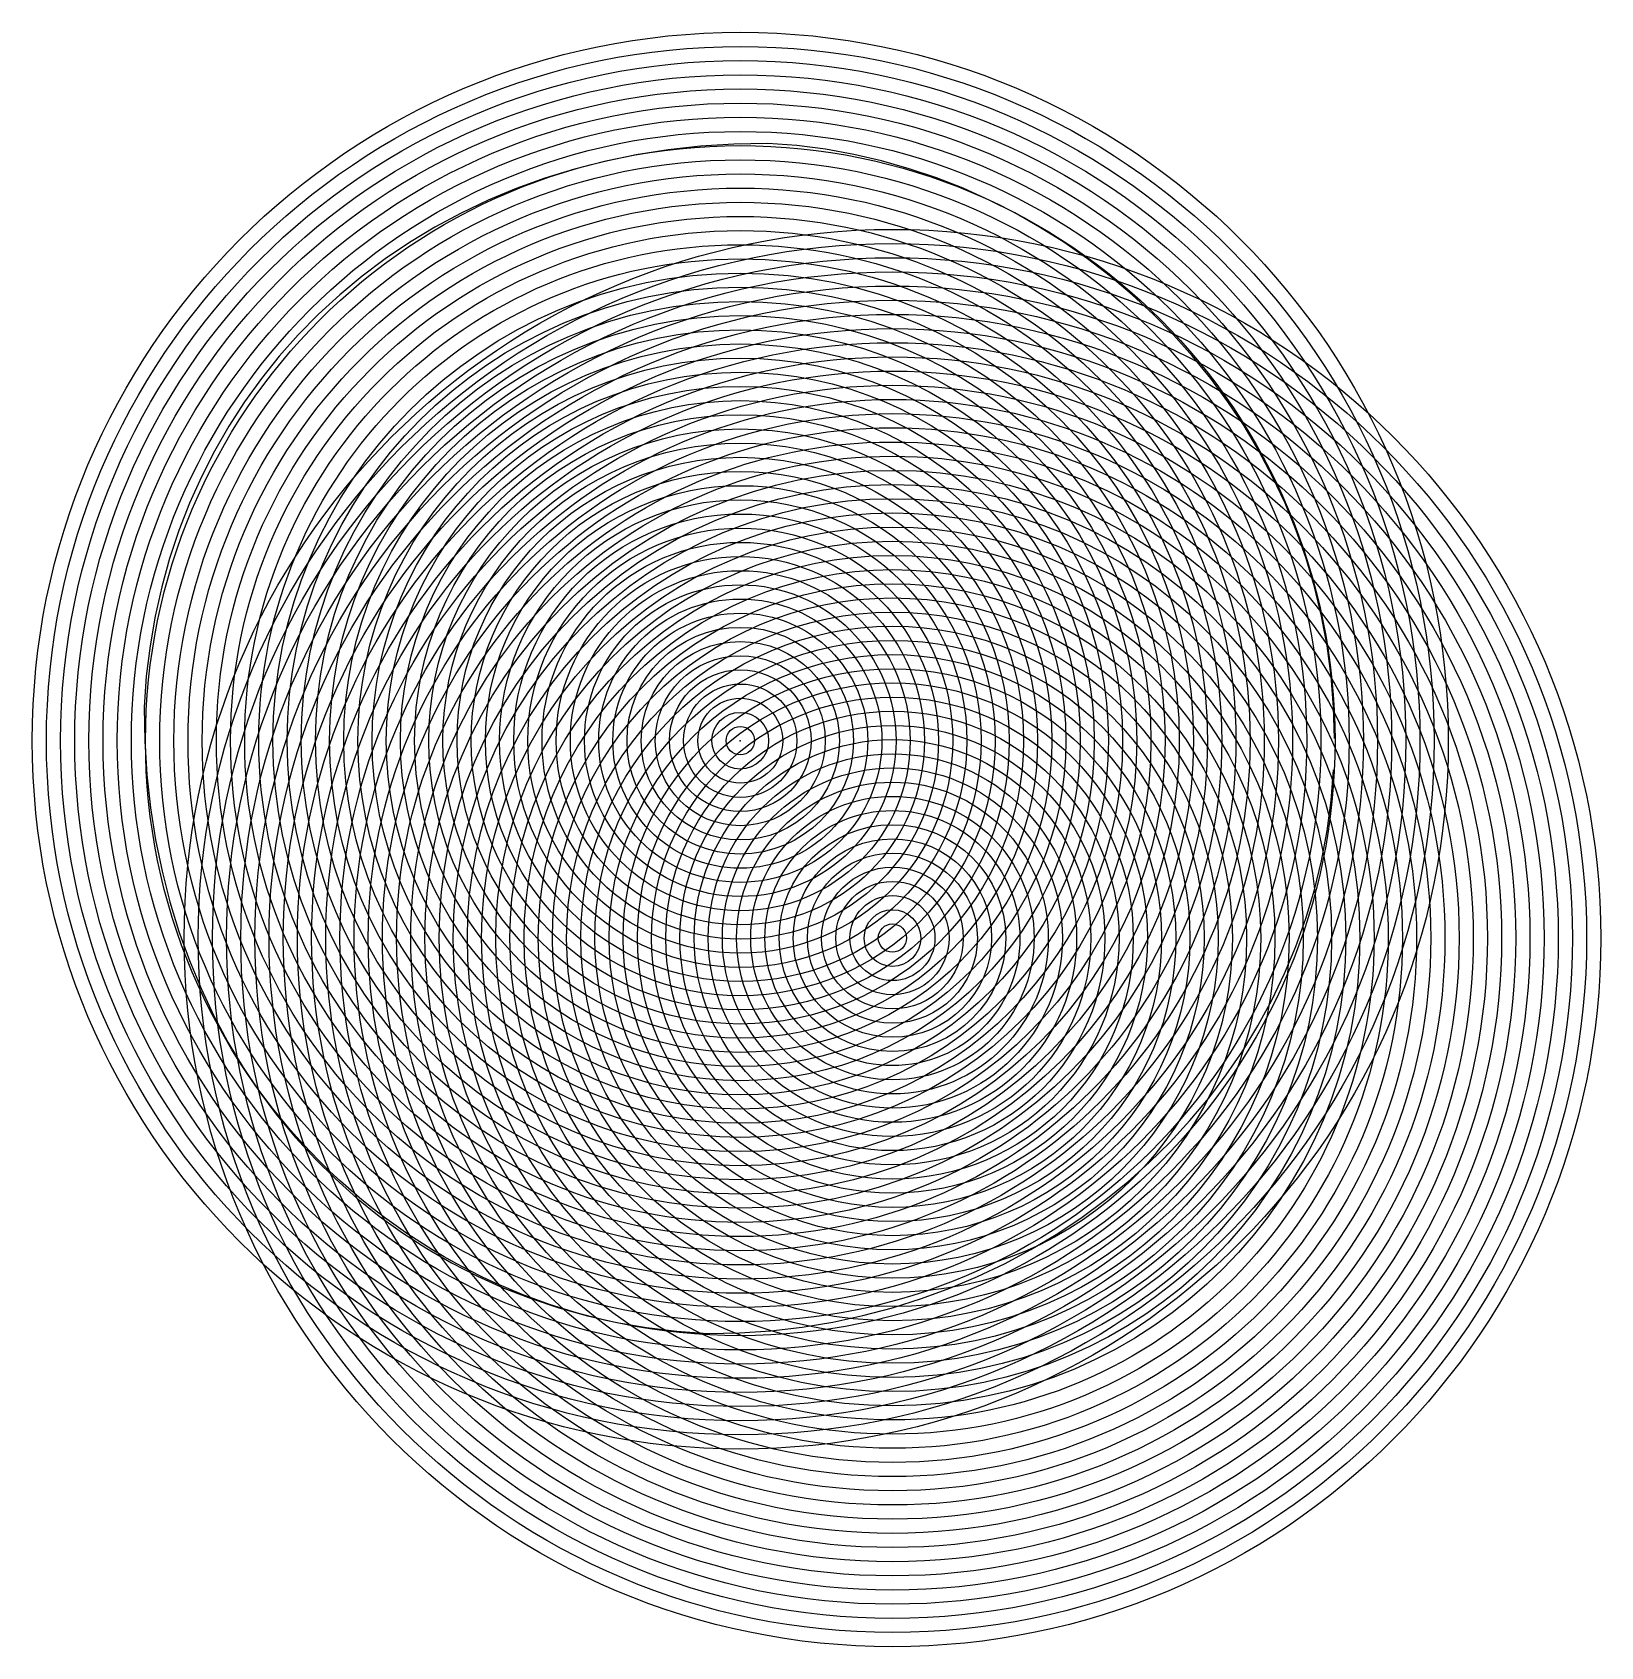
# Model space of a CAD drawing. Header units: metres. Extents: x 507606 to 508087, y 6966978 to 6967359.
# Drawn here: x 507932.259 to 507932.5912, y 6967157.4953 to 6967157.837 of the extents above; entities that cross this region are included whole.
import ezdxf

# ---------------------------------------------------------------- set-up
doc = ezdxf.new("R2010")
doc.units = ezdxf.units.M
doc.layers.add('mga2020VEG_TREE', color=252, linetype='Continuous')
doc.layers.add('VEG_TREE', color=252, linetype='Continuous')

# ---------------------------------------------------------------- blocks, each defined once
blk = doc.blocks.new('BAC V TREE')
for p, q in [((0.0377, 0.8134), (-0.0086, 0.8125)), ((0.077, 0.8104), (0.0377, 0.8134)), ((-0.1419, 0.7977), (-0.1844, 0.7889)), ((-0.0984, 0.8046), (-0.1419, 0.7977)), ((-0.054, 0.8095), (-0.0984, 0.8046)), ((-0.0086, 0.8125), (-0.054, 0.8095)), ((0.116, 0.8054), (0.077, 0.8104)), ((0.1545, 0.7984), (0.116, 0.8054)), ((0.1926, 0.7896), (0.1545, 0.7984)), ((-0.2258, 0.7783), (-0.2662, 0.7659)), ((-0.1844, 0.7889), (-0.2258, 0.7783)), ((0.2302, 0.7789), (0.1926, 0.7896)), ((0.2672, 0.7664), (0.2302, 0.7789)), ((-0.3055, 0.7517), (-0.3435, 0.7359)), ((-0.2662, 0.7659), (-0.3055, 0.7517)), ((0.3035, 0.7522), (0.2672, 0.7664)), ((0.3391, 0.7362), (0.3035, 0.7522)), ((-0.3435, 0.7359), (-0.3804, 0.7183)), ((0.3739, 0.7186), (0.3391, 0.7362)), ((-0.3804, 0.7183), (-0.4161, 0.6991)), ((0.4078, 0.6994), (0.3739, 0.7186)), ((-0.4161, 0.6991), (-0.4505, 0.6784)), ((0.4409, 0.6786), (0.4078, 0.6994)), ((-0.4505, 0.6784), (-0.4836, 0.6561)), ((0.4729, 0.6563), (0.4409, 0.6786)), ((-0.4836, 0.6561), (-0.5153, 0.6324)), ((0.5039, 0.6326), (0.4729, 0.6563)), ((-0.5153, 0.6324), (-0.5457, 0.6072)), ((0.5338, 0.6073), (0.5039, 0.6326)), ((-0.5457, 0.6072), (-0.5746, 0.5806)), ((0.5626, 0.5807), (0.5338, 0.6073)), ((-0.5746, 0.5806), (-0.6021, 0.5527)), ((0.59, 0.5528), (0.5626, 0.5807)), ((-0.6021, 0.5527), (-0.6281, 0.5235)), ((0.6162, 0.5235), (0.59, 0.5528)), ((-0.6281, 0.5235), (-0.6525, 0.493)), ((0.641, 0.493), (0.6162, 0.5235)), ((-0.6525, 0.493), (-0.6754, 0.4613)), ((0.6644, 0.4613), (0.641, 0.493)), ((-0.6754, 0.4613), (-0.6966, 0.4284)), ((0.6863, 0.4285), (0.6644, 0.4613)), ((-0.6966, 0.4284), (-0.7163, 0.3944)), ((0.7066, 0.3945), (0.6863, 0.4285)), ((-0.7163, 0.3944), (-0.7342, 0.3594)), ((0.7253, 0.3594), (0.7066, 0.3945)), ((-0.7342, 0.3594), (-0.7504, 0.3233)), ((0.7423, 0.3233), (0.7253, 0.3594)), ((-0.7504, 0.3233), (-0.7648, 0.2862)), ((0.7575, 0.2863), (0.7423, 0.3233)), ((-0.7648, 0.2862), (-0.7774, 0.2482)), ((0.7709, 0.2482), (0.7575, 0.2863)), ((-0.7774, 0.2482), (-0.7882, 0.2093)), ((0.7824, 0.2093), (0.7709, 0.2482)), ((-0.7882, 0.2093), (-0.7971, 0.1696)), ((0.792, 0.1696), (0.7824, 0.2093)), ((-0.7971, 0.1696), (-0.8041, 0.1291)), ((0.7996, 0.1291), (0.792, 0.1696)), ((-0.8041, 0.1291), (-0.8092, 0.0878)), ((0.805, 0.0878), (0.7996, 0.1291)), ((-0.8092, 0.0878), (-0.8123, 0.0457)), ((0.8084, 0.0457), (0.805, 0.0878)), ((-0.8123, 0.0457), (-0.8113, -0.0008)), ((0.8095, 0.0031), (0.8084, 0.0457)), ((-0.8113, -0.0008), (-0.8084, -0.0465)), ((0.805, -0.0816), (0.8084, -0.0396)), ((-0.8084, -0.0465), (-0.8034, -0.0912)), ((0.7995, -0.1229), (0.805, -0.0816)), ((-0.8034, -0.0912), (-0.7965, -0.1349)), ((0.7919, -0.1635), (0.7995, -0.1229)), ((-0.7965, -0.1349), (-0.7878, -0.1776)), ((0.7823, -0.2032), (0.7919, -0.1635)), ((-0.7878, -0.1776), (-0.7771, -0.2192)), ((-0.7771, -0.2192), (-0.7647, -0.2598)), ((0.7706, -0.2421), (0.7823, -0.2032)), ((-0.7647, -0.2598), (-0.7506, -0.2992)), ((0.757, -0.2801), (0.7706, -0.2421)), ((0.7416, -0.3172), (0.757, -0.2801)), ((-0.7506, -0.2992), (-0.7347, -0.3374)), ((0.7243, -0.3533), (0.7416, -0.3172)), ((-0.7347, -0.3374), (-0.7171, -0.3745)), ((0.7053, -0.3883), (0.7243, -0.3533)), ((-0.7171, -0.3745), (-0.698, -0.4103)), ((0.6845, -0.4223), (0.7053, -0.3883)), ((-0.698, -0.4103), (-0.6772, -0.4448)), ((0.6621, -0.4551), (0.6845, -0.4223)), ((-0.6772, -0.4448), (-0.655, -0.478)), ((0.6382, -0.4868), (0.6621, -0.4551)), ((-0.655, -0.478), (-0.6312, -0.5098)), ((0.6126, -0.5173), (0.6382, -0.4868)), ((-0.6312, -0.5098), (-0.606, -0.5403)), ((0.5856, -0.5466), (0.6126, -0.5173)), ((-0.606, -0.5403), (-0.5794, -0.5693)), ((0.5572, -0.5745), (0.5856, -0.5466)), ((-0.5794, -0.5693), (-0.5515, -0.5968)), ((0.5274, -0.6011), (0.5572, -0.5745)), ((-0.5515, -0.5968), (-0.5223, -0.6229)), ((0.4963, -0.6262), (0.5274, -0.6011)), ((-0.5223, -0.6229), (-0.4918, -0.6474)), ((0.464, -0.65), (0.4963, -0.6262)), ((-0.4918, -0.6474), (-0.4601, -0.6703)), ((0.4305, -0.6723), (0.464, -0.65)), ((-0.4601, -0.6703), (-0.4272, -0.6916)), ((0.3958, -0.693), (0.4305, -0.6723)), ((-0.4272, -0.6916), (-0.3933, -0.7112)), ((0.36, -0.7122), (0.3958, -0.693)), ((-0.3933, -0.7112), (-0.3582, -0.7292)), ((0.3232, -0.7297), (0.36, -0.7122)), ((-0.3582, -0.7292), (-0.3221, -0.7454)), ((-0.3221, -0.7454), (-0.2851, -0.7598)), ((0.2468, -0.7598), (0.2855, -0.7456)), ((0.2855, -0.7456), (0.3232, -0.7297)), ((-0.2851, -0.7598), (-0.2471, -0.7725)), ((0.2073, -0.7722), (0.2468, -0.7598)), ((-0.2471, -0.7725), (-0.2082, -0.7833)), ((-0.2082, -0.7833), (-0.1684, -0.7922)), ((0.1259, -0.7916), (0.167, -0.7828)), ((0.167, -0.7828), (0.2073, -0.7722)), ((-0.1684, -0.7922), (-0.1279, -0.7992)), ((-0.1279, -0.7992), (-0.0866, -0.8042)), ((-0.0866, -0.8042), (-0.0446, -0.8073)), ((-0.0446, -0.8073), (-0.0011, -0.8064)), ((-0.0011, -0.8064), (0.0418, -0.8034)), ((0.0418, -0.8034), (0.0842, -0.7985)), ((0.0842, -0.7985), (0.1259, -0.7916))]:
    blk.add_line(p, q)
blk = doc.blocks.new('BAC TRUNK FILLED')
for radius in [0.5, 0.49, 0.48, 0.47, 0.46, 0.45, 0.44, 0.43, 0.42, 0.41, 0.4, 0.39, 0.38, 0.37, 0.36, 0.35, 0.34, 0.33, 0.32, 0.31, 0.3, 0.29, 0.28, 0.27, 0.26, 0.25, 0.24, 0.23, 0.22, 0.21, 0.2, 0.19, 0.18, 0.17, 0.16, 0.15, 0.14, 0.13, 0.12, 0.11, 0.1, 0.09, 0.08, 0.07, 0.06, 0.05, 0.04, 0.03, 0.02, 0.01]:
    blk.add_circle((0, 0), radius)
blk = doc.blocks.new('XE_SURVEY')
at = {"layer": 'mga2020VEG_TREE'}
blk.add_point((507932.40897, 6967157.68705, 5.00051), dxfattribs=at)
blk.add_point((507932.40897, 6967157.68705, 5.00051), dxfattribs=at)
blk.add_point((507932.40897, 6967157.68705, 5.00051), dxfattribs=at)
blk.add_point((507932.40897, 6967157.68705, 5.00051), dxfattribs=at)
at = {"layer": 'mga2020VEG_TREE', "rotation": 0.001583333339407246}
for name, xscale, yscale, zscale in [('BAC V TREE', 0.1554417355589352, 0.1554417355589352, 0.1554417355589352), ('BAC TRUNK FILLED', 0.299876020056, 0.299876020056, 0.299876020056)]:
    blk.add_blockref(name, (507932.40897, 6967157.68705, 5.00051), dxfattribs=dict(at, xscale=xscale, yscale=yscale, zscale=zscale))
at = {"layer": 'VEG_TREE', "xscale": 0.3, "yscale": 0.3, "zscale": 0.3}
blk.add_blockref('BAC TRUNK FILLED', (507932.44119, 6967157.64527, 5.00051), dxfattribs=at)

msp = doc.modelspace()

# ---------------------------------------------------------------- block references
msp.add_blockref('XE_SURVEY', (0, 0))

doc.saveas('drawing.dxf')
